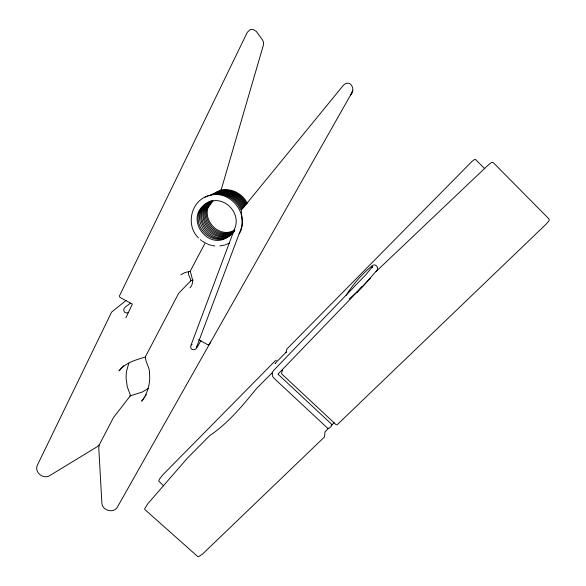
<?xml version="1.0" encoding="UTF-8"?>
<svg xmlns="http://www.w3.org/2000/svg" width="586" height="586" viewBox="0 0 586 586"><rect width="100%" height="100%" fill="white"/><g stroke="black" fill="none" stroke-linecap="round" stroke-linejoin="round"><path stroke-width="0.88" d="M196.515 346.875L196.435 347.549L240.465 230.305C248.457 211.385 228.43 189.08 208.784 195.695C190.933 200.353 185.257 225.471 198.515 237.901M198.617 339.616L207.942 344.861L209.261 344.502L350.472 95.232C356.391 89.834 350.252 78.509 343.403 85.263L241.315 210.14C241.454 217.743 244.384 226.738 239.044 233.902M371.934 267.743L372.088 267.018L366.433 274.043L273.728 370.33C271.692 372.432 271.743 376.087 273.867 378.117L327.845 428.417C329.625 428.725 331.859 426.11 331.779 424.367L278.086 374.256M190.633 280.994C190.977 277.823 187.483 275.112 188.56 271.611M130.033 396.202L130.202 394.649L127.235 386.643L126.034 377.633L126.444 371.627L128.854 363.086M350.472 95.232L352.684 90.295M346.187 295.293C353.028 284.305 361.745 274.336 371.744 266.11C375.648 262.272 380.014 268.578 375.978 271.67M234.634 229.763C213.363 260.873 177.448 215.318 210.477 201.21C187.93 215.538 213.919 248.742 233.345 232.224M201.049 340.73C198.676 342.993 196.669 352.362 191.6 349.11C190.113 347.725 190.787 345.608 191.461 344.011L234.759 228.379C241.483 212.711 223.508 194.75 208.206 202.434M189.908 287.865C195.028 282.804 191.197 276.402 190.34 271.032L204.778 243.666M208.389 207.283L213.033 200.895M144.266 397.608L141.68 401.205C147.665 393.514 150.419 383.222 149.547 373.868C150.141 367.766 145.189 362.441 145.401 356.72L178.671 293.286L190.89 280.65L193.358 280.086M145.291 396.173L146.324 394.73M357.101 292.451L361.804 286.642M125.88 317.81L132.363 304.105L119.837 297.278L119.434 295.981L247.277 32.369L250.2 29.622L252.837 29.322L256.258 31.336L262.55 40.046L263.59 42.353L263.466 44.895L221.362 189.197L220.431 190.347L210.733 195.079M212.059 201.408C197.775 215.86 218.036 240.392 234.869 229.902M232.532 233.082L234.151 231.104M99.071 444.913L97.122 446.766L49.839 475.546C43.371 479.89 33.878 472.089 37.46 464.998L111.604 312.111L126.034 300.471M123.778 365.627L118.958 370.945C125.455 362.697 135.989 359.826 145.108 357.123M370.271 278.335L278.028 374.066M272.468 372.484L256.514 388.533C242.509 405.871 227.273 423.978 209.81 435.515L187.513 458.04L147.899 503.623L144.661 508.773L145.013 509.695L197.577 556.414L198.639 556.7L202.492 554.107L324.454 436.995L325.047 431.779L328.57 428.176M331.075 425.773L334.196 422.762M211.7 200.91C194.332 214.813 215.069 243.395 233.968 231.118M212.11 200.932C195.966 214.776 216.366 242.362 234.766 230.305M234.312 231.338C215.135 255.152 182.312 220.211 207.041 203.034M130.209 303.218C128.29 305.496 121.529 307.892 124.327 311.891C125.301 313.056 127.184 313.334 128.385 312.353M191.497 344.978L192.083 344.487M349.293 298.926L362.8 286.539L375.003 272.527L488.248 165.01L491.793 162.307L493.17 162.534L549.163 219.098L549.038 220.658L546.54 223.749L337.126 424.799L336.049 424.66L281.873 374.066L281.551 373.355L282.511 369.37L282.716 370.315M190.054 271.406L184.978 272.512L180.744 274.797M210.557 201.518C192.56 215.985 215.589 245.724 234.4 231.009M208.272 202.397C185.857 216.285 211.055 251.064 231.624 233.909M210.865 201.123C190.369 214.579 214.198 247.973 234.239 231.345M148.646 388.291L142.186 392.085L130.297 395.836L113.545 417.466L99.195 444.979L98.756 447.763L101.869 502.993C102.096 510.67 113.706 513.79 117.464 506.978L210.667 342.026M232.481 233.052C211.143 250.874 186.414 212.901 210.857 201.247M229.353 243.087L225.529 244.736M205.063 197.138L208.162 195.849M208.865 195.658L210.279 195.277M220.688 190.304C231.17 187.696 242.794 193.614 247.241 203.386M219.069 190.919C229.807 187.886 241.93 193.885 246.508 203.957M218.805 191.226C229.463 188.575 241.256 194.64 245.776 204.558M217.003 191.908C227.947 188.787 240.363 194.845 245.029 205.137M216.08 192.369C227.405 189.153 240.077 195.761 244.626 206.47M215.78 192.699C227.031 189.893 239.374 196.537 243.871 207.1M214.051 193.38C225.566 190.113 238.458 196.837 243.08 207.73M213.722 193.71C225.171 190.86 237.704 197.658 242.282 208.389M211.795 194.442C223.53 191.109 236.759 197.885 241.476 209.034M210.784 194.955C222.621 191.6 235.872 198.515 240.626 209.707M224.746 245.029L219.823 245.93M275.654 363.474L274.966 363.576L286.217 352.069L286.093 352.428L286.803 349.073L471.642 161.765L474.294 159.619L475.51 159.495L484.783 168.717M212.322 245.541L214.806 245.959M208.272 244.421L211.495 245.402M207.503 244.069L202.324 241.256M276.489 360.69L275.288 360.742L162.762 474.909L159.524 479.011L158.696 481.069L163.684 485.882M200.346 239.659L201.665 240.721M372.308 266.784L371.971 267.436L372.308 266.784"/></g></svg>
